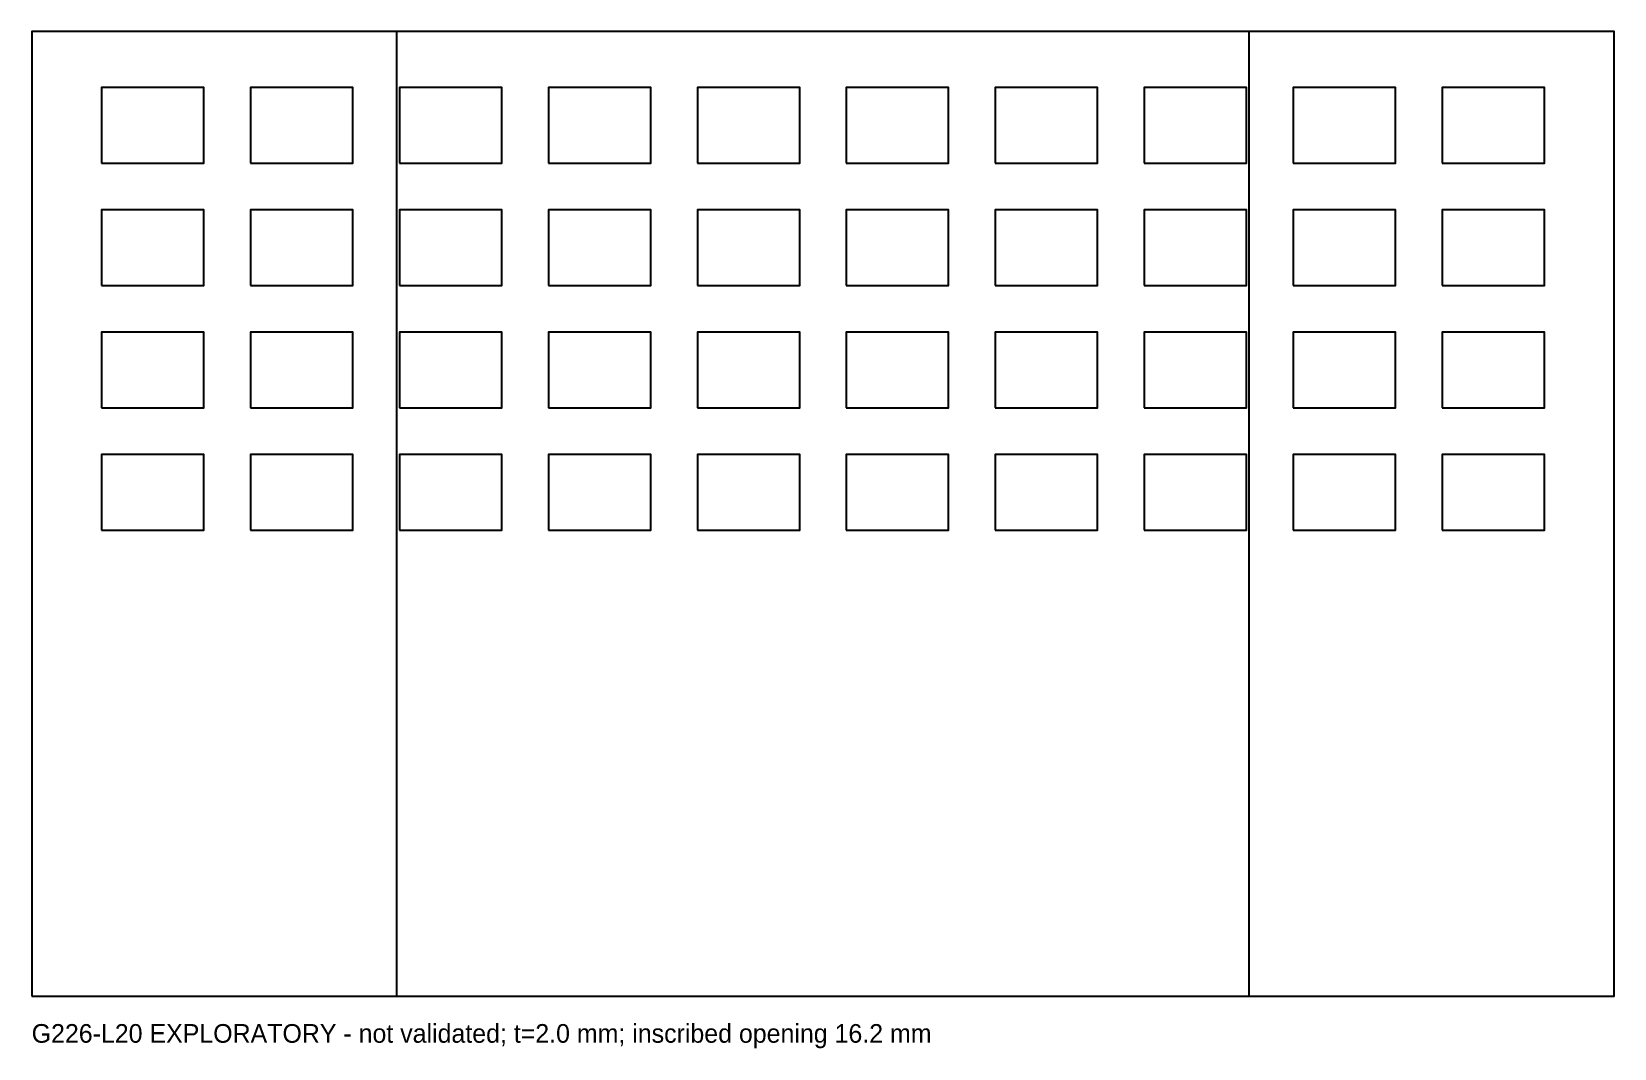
# Model space of a CAD drawing. Header units: millimetres. Extents: x -170 to 170, y -11 to 207.
import ezdxf

# ---------------------------------------------------------------- set-up
doc = ezdxf.new("R2010")
doc.units = ezdxf.units.MM
for name, color, linetype in [('BEND', 3, 'Continuous'), ('CUT', 1, 'Continuous'), ('NOTE', 7, 'Continuous')]:
    doc.layers.add(name, color=color, linetype=linetype)

msp = doc.modelspace()

# ---------------------------------------------------------------- linework, layer by layer
at = {"layer": 'BEND'}
for p, q in [((-91.44, 0), (-91.44, 207)), ((91.44, 0), (91.44, 207))]:
    msp.add_line(p, q, dxfattribs=at)
at = {"layer": 'CUT'}
for points in [[(-169.81, 0), (169.81, 0), (169.81, 207), (-169.81, 207)], [(-154.81, 178.75), (-132.85, 178.75), (-132.85, 195), (-154.81, 195)], [(-122.85, 178.75), (-100.89, 178.75), (-100.89, 195), (-122.85, 195)], [(-90.89, 178.75), (-68.93, 178.75), (-68.93, 195), (-90.89, 195)], [(-58.93, 178.75), (-36.96, 178.75), (-36.96, 195), (-58.93, 195)], [(-26.96, 178.75), (-5, 178.75), (-5, 195), (-26.96, 195)], [(5, 178.75), (26.96, 178.75), (26.96, 195), (5, 195)], [(36.96, 178.75), (58.93, 178.75), (58.93, 195), (36.96, 195)], [(68.93, 178.75), (90.89, 178.75), (90.89, 195), (68.93, 195)], [(100.89, 178.75), (122.85, 178.75), (122.85, 195), (100.89, 195)], [(132.85, 178.75), (154.81, 178.75), (154.81, 195), (132.85, 195)], [(-154.81, 152.5), (-132.85, 152.5), (-132.85, 168.75), (-154.81, 168.75)], [(-122.85, 152.5), (-100.89, 152.5), (-100.89, 168.75), (-122.85, 168.75)], [(-90.89, 152.5), (-68.93, 152.5), (-68.93, 168.75), (-90.89, 168.75)], [(-58.93, 152.5), (-36.96, 152.5), (-36.96, 168.75), (-58.93, 168.75)], [(-26.96, 152.5), (-5, 152.5), (-5, 168.75), (-26.96, 168.75)], [(5, 152.5), (26.96, 152.5), (26.96, 168.75), (5, 168.75)], [(36.96, 152.5), (58.93, 152.5), (58.93, 168.75), (36.96, 168.75)], [(68.93, 152.5), (90.89, 152.5), (90.89, 168.75), (68.93, 168.75)], [(100.89, 152.5), (122.85, 152.5), (122.85, 168.75), (100.89, 168.75)], [(132.85, 152.5), (154.81, 152.5), (154.81, 168.75), (132.85, 168.75)], [(-154.81, 126.25), (-132.85, 126.25), (-132.85, 142.5), (-154.81, 142.5)], [(-122.85, 126.25), (-100.89, 126.25), (-100.89, 142.5), (-122.85, 142.5)], [(-90.89, 126.25), (-68.93, 126.25), (-68.93, 142.5), (-90.89, 142.5)], [(-58.93, 126.25), (-36.96, 126.25), (-36.96, 142.5), (-58.93, 142.5)], [(-26.96, 126.25), (-5, 126.25), (-5, 142.5), (-26.96, 142.5)], [(5, 126.25), (26.96, 126.25), (26.96, 142.5), (5, 142.5)], [(36.96, 126.25), (58.93, 126.25), (58.93, 142.5), (36.96, 142.5)], [(68.93, 126.25), (90.89, 126.25), (90.89, 142.5), (68.93, 142.5)], [(100.89, 126.25), (122.85, 126.25), (122.85, 142.5), (100.89, 142.5)], [(132.85, 126.25), (154.81, 126.25), (154.81, 142.5), (132.85, 142.5)], [(-154.81, 100), (-132.85, 100), (-132.85, 116.25), (-154.81, 116.25)], [(-122.85, 100), (-100.89, 100), (-100.89, 116.25), (-122.85, 116.25)], [(-90.89, 100), (-68.93, 100), (-68.93, 116.25), (-90.89, 116.25)], [(-58.93, 100), (-36.96, 100), (-36.96, 116.25), (-58.93, 116.25)], [(-26.96, 100), (-5, 100), (-5, 116.25), (-26.96, 116.25)], [(5, 100), (26.96, 100), (26.96, 116.25), (5, 116.25)], [(36.96, 100), (58.93, 100), (58.93, 116.25), (36.96, 116.25)], [(68.93, 100), (90.89, 100), (90.89, 116.25), (68.93, 116.25)], [(100.89, 100), (122.85, 100), (122.85, 116.25), (100.89, 116.25)], [(132.85, 100), (154.81, 100), (154.81, 116.25), (132.85, 116.25)]]:
    msp.add_lwpolyline(points, close=True, dxfattribs=at)

# ---------------------------------------------------------------- texts
at = {"layer": 'NOTE'}
msp.add_text('G226-L20 EXPLORATORY - not validated; t=2.0 mm; inscribed opening 16.2 mm', height=4, dxfattribs=at).set_placement((-169.81, -10))

doc.saveas('drawing.dxf')
